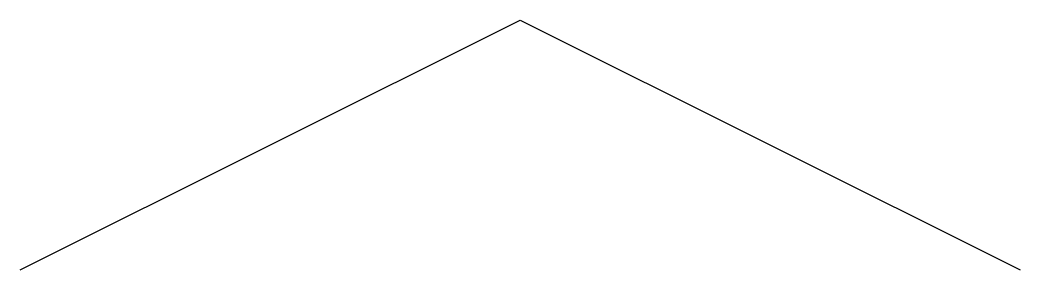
# Model space of a CAD drawing. Header units: metres. Extents: x 0 to 20, y 0 to 5.
import ezdxf

# ---------------------------------------------------------------- set-up
doc = ezdxf.new("R2010")
doc.units = ezdxf.units.M

msp = doc.modelspace()

# ---------------------------------------------------------------- linework, layer by layer
at = {"layer": 'GHOST'}
msp.add_lwpolyline([(0, 0), (10, 5), (20, 0)], dxfattribs=at)

doc.saveas('drawing.dxf')
